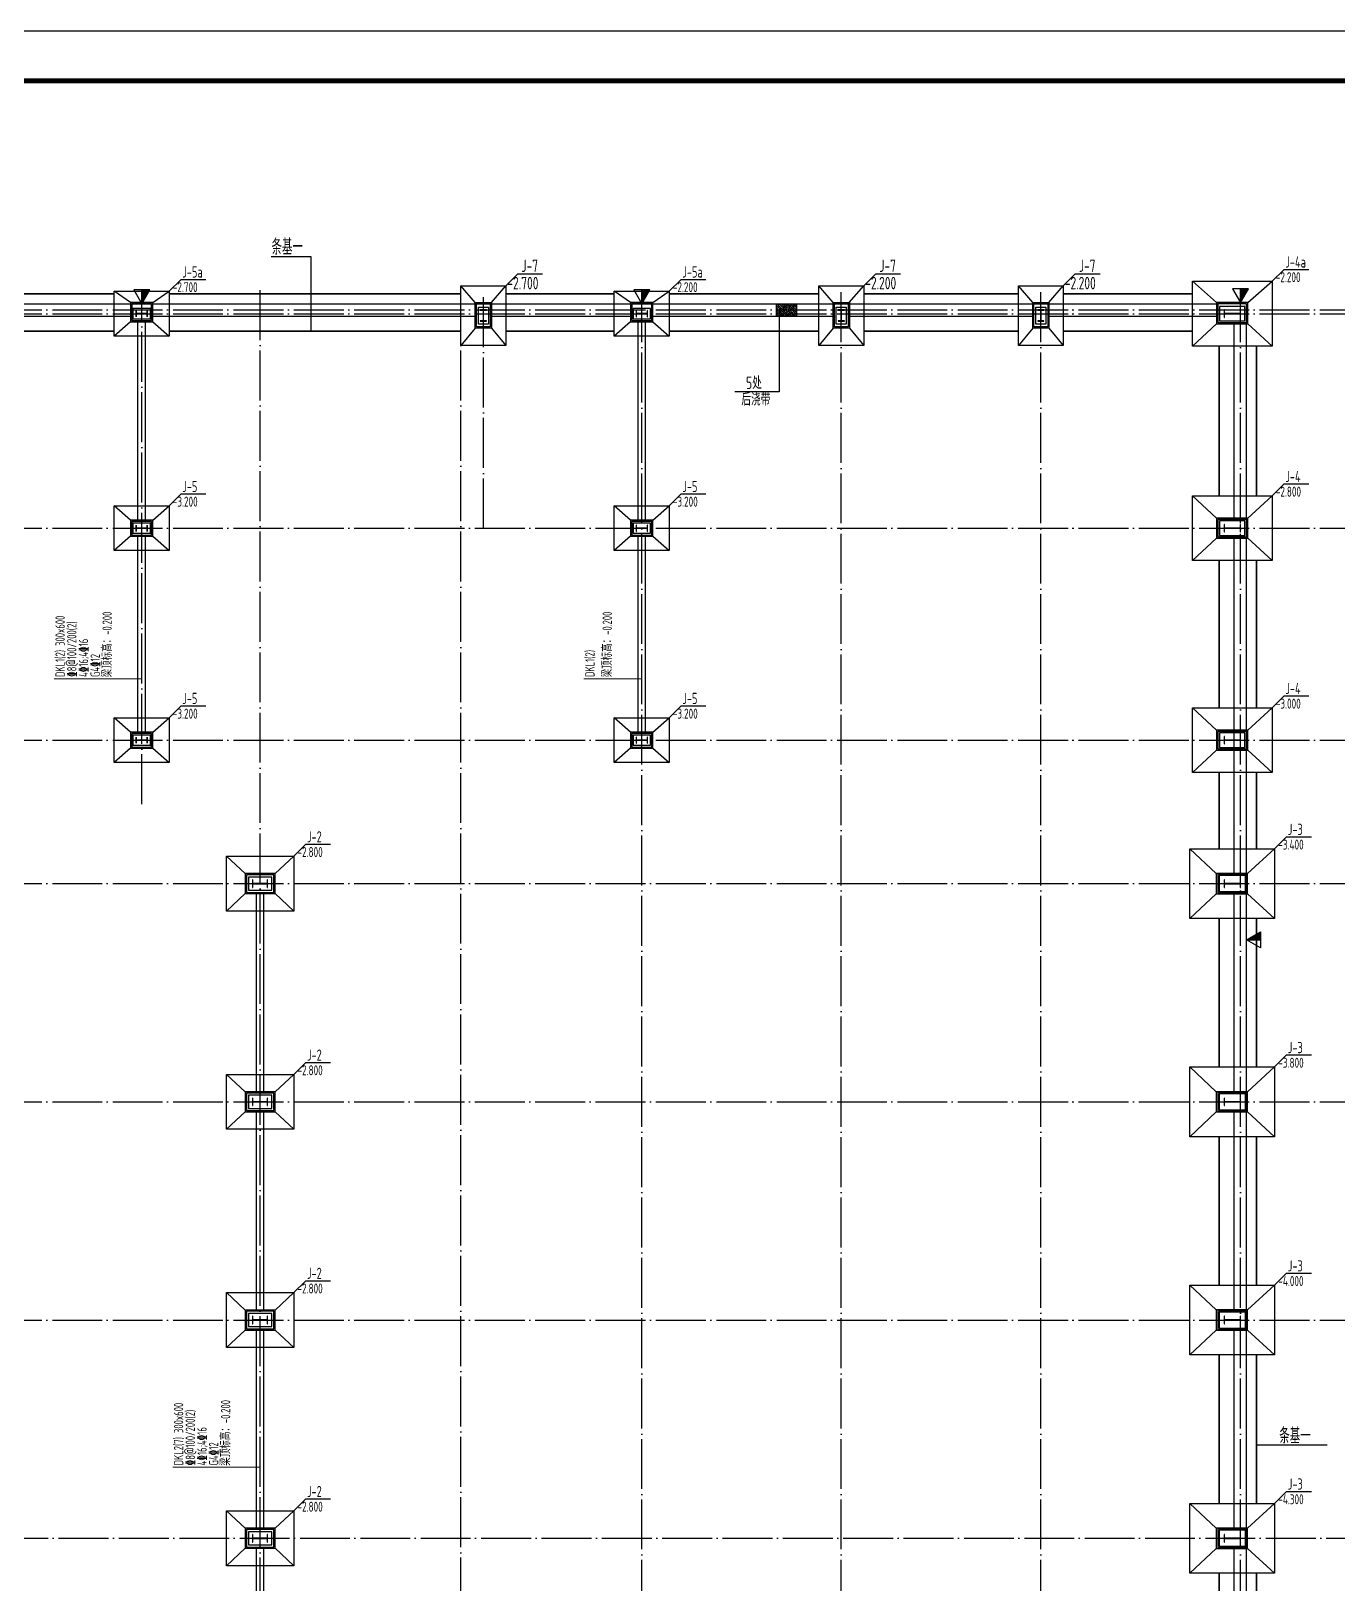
# Model space of a CAD drawing. Extents: x 69728788 to 150676229, y 15322671 to 43663798.
# Drawn here: x 75148015 to 75200413, y 20884037 to 20946303 of the extents above; entities that cross this region are included whole.
import ezdxf

# ---------------------------------------------------------------- set-up
doc = ezdxf.new("R2010")
doc.units = 0
doc.header["$LTSCALE"] = 1000
doc.header["$MEASUREMENT"] = 0
doc.linetypes.add('DOTE', pattern=[2.42, 2, -0.2, 0.02, -0.2])
doc.layers.add('1000', color=2, linetype='CONTINUOUS', lineweight=35)
doc.layers.add('梁集中标注', color=2, linetype='CONTINUOUS', lineweight=15)
for name, color, linetype in [('DIM1', 3, 'CONTINUOUS'), ('DOTE', 251, 'DOTE'), ('PUB_TITLE', 4, 'CONTINUOUS'), ('TEXT', 7, 'CONTINUOUS'), ('WALL', 4, 'CONTINUOUS'), ('基础', 2, 'CONTINUOUS'), ('基础堆坡线', 97, 'CONTINUOUS'), ('基础编号', 255, 'CONTINUOUS'), ('填充', 251, 'CONTINUOUS'), ('填充8#', 8, 'CONTINUOUS'), ('柱', 2, 'CONTINUOUS'), ('钢柱', 3, 'CONTINUOUS')]:
    doc.layers.add(name, color=color, linetype=linetype)
doc.styles.add('TSSD_Rein', font='atssdeng.shx', dxfattribs={"width": 0.7, "bigfont": 'atssdchn.shx'})

# ---------------------------------------------------------------- blocks, each defined once
blk = doc.blocks.new('新块fgadfdg')
at = {"layer": 'DIM1'}
blk.add_hatch(color=256, dxfattribs=at).paths.add_polyline_path([(323685, 41899), (323685, 41515), (323907, 41515)])
for p, q in [((323462, 41515, 1020), (323685, 41899, 1020)), ((323907, 41515, 1020), (323462, 41515, 1020)), ((323685, 41899, 1020), (323685, 41515, 1020)), ((323685, 41899, 1020), (323907, 41515, 1020))]:
    blk.add_line(p, q, dxfattribs=at)

msp = doc.modelspace()

# ---------------------------------------------------------------- hatches: boundary and pattern name
at = {"layer": '填充'}
h = msp.add_hatch(dxfattribs=at)
h.set_pattern_fill('钢筋混凝土', color=256, scale=25, style=0)
h.set_pattern_definition([(315, (630519.92, 42325922.2), (-44.194173824, -44.194173824), []), (310, (630519.92, 42325922.2), (179.31504565, 15.68803375), [18.75, -206.25]), (5, (630519.92, 42325922.2), (-34.6878334, -188.04803343), [15, -165]), (259.5486, (630534.86, 42325923.5), (144.62734543, -172.3598855), [15.9350475, -175.285528]), (313.8158, (630519.92, 42325872.2), (266.81026216, 41.3797536), [28.125, -309.375]), (263.3644, (630542.15, 42325875.65), (233.6656764, -243.5294677), [23.902572, -262.92825]), (8.8158, (630519.92, 42325872.2), (233.6654863, -243.5296502), [22.5, -247.5]), (339, (630544.92, 42325884.7), (149.22676303, 100.65472267), [18.75, -206.25]), (34, (630544.92, 42325884.7), (60.828833, -181.28751126), [15, -165]), (288.5486, (630557.36, 42325893.09), (210.05565715, -80.63262418), [15.9350475, -175.285528]), (322.5, (630519.92, 42325922.2), (3.03996383, -83.22346346), [0, -163, 0, -167.5, 0, -165.625]), (352.5, (630519.92, 42325922.2), (65.76738436, -98.60292797), [0, -95.5, 0, -159.25, 0, -63.125]), (32.5, (630464.17, 42325922.2), (133.455609043, 5.638717934), [0, -62.5, 0, -195, 0, -258.75]), (42.5, (630439.17, 42325922.2), (145.79654234, -25.02624558), [0, -81.25, 0, -129.5, 0, -183.75])])
h.paths.add_polyline_path([(75177900.5, 20935368.3), (75177900.5, 20934868.3), (75178700.5, 20934868.3), (75178700.5, 20935368.3)])

# ---------------------------------------------------------------- linework, layer by layer
at = {"layer": '1000'}
for p, q in [((75143750.5, 20935768.3), (75151350.1, 20935768.3)), ((75153550.1, 20935768.3), (75165250.1, 20935768.3)), ((75167050.1, 20935768.3), (75171400.5, 20935768.3)), ((75173600.5, 20935768.3), (75179600.5, 20935768.3)), ((75181400.5, 20935768.3), (75187600.5, 20935768.3)), ((75189400.5, 20935768.3), (75194575.5, 20935768.3)), ((75143750.5, 20934268.3), (75151350.1, 20934268.3)), ((75153550.1, 20934268.3), (75165250.1, 20934268.3)), ((75167050.1, 20934268.3), (75171400.5, 20934268.3)), ((75173600.5, 20934268.3), (75179600.5, 20934268.3)), ((75181400.5, 20934268.3), (75187600.5, 20934268.3)), ((75189400.5, 20934268.3), (75194575.5, 20934268.3)), ((75195650.5, 20927668.3), (75195650.5, 20933668.3)), ((75197150.5, 20927668.3), (75197150.5, 20933668.3)), ((75195650.5, 20919168.3), (75195650.5, 20925068.3)), ((75197150.5, 20919168.3), (75197150.5, 20925068.3)), ((75195650.5, 20913518.3), (75195650.5, 20916568.3)), ((75197150.5, 20913518.3), (75197150.5, 20916568.3)), ((75195650.5, 20904768.3), (75195650.5, 20910718.3)), ((75197150.5, 20904768.3), (75197150.5, 20910718.3)), ((75195650.5, 20896018.3), (75195650.5, 20901968.3)), ((75197150.5, 20896018.3), (75197150.5, 20901968.3)), ((75195650.5, 20887268.3), (75195650.5, 20893218.3)), ((75197150.5, 20887268.3), (75197150.5, 20893218.3)), ((75195650.5, 20878468.3), (75195650.5, 20884468.3)), ((75197150.5, 20878468.3), (75197150.5, 20884468.3))]:
    msp.add_line(p, q, dxfattribs=at)
at = {"layer": 'DOTE'}
for p, q in [((75152450.1, 20915304.3), (75152450.1, 20935701.3)), ((75157200.1, 20841951.3), (75157200.1, 20935951.3)), ((75165250.1, 20841951.3), (75165250.1, 20935951.3)), ((75166150.1, 20926368.3), (75166150.1, 20935701.3)), ((75172500.5, 20841868.3), (75172500.5, 20935868.3)), ((75180500.5, 20841868.3), (75180500.5, 20935868.3)), ((75188500.5, 20841868.3), (75188500.5, 20935868.3)), ((75196500.5, 20841868.3), (75196500.5, 20935868.3)), ((75122250.5, 20935118.3), (75232250.5, 20935118.3)), ((75122250.5, 20934968.3), (75232250.5, 20934968.3)), ((75122250.5, 20926368.3), (75232250.5, 20926368.3)), ((75122250.5, 20917868.3), (75232250.5, 20917868.3)), ((75122250.5, 20912118.3), (75232250.5, 20912118.3)), ((75122250.5, 20903368.3), (75232250.5, 20903368.3)), ((75122250.5, 20894618.3), (75232250.5, 20894618.3)), ((75122500.5, 20885868.3), (75232250.5, 20885868.3))]:
    msp.add_line(p, q, dxfattribs=at)
at = {"layer": 'PUB_TITLE'}
msp.add_lwpolyline([(75107584.3, 20827502.8), (75275784.3, 20827502.8), (75275784.3, 20946302.8), (75107584.3, 20946302.8)], close=True, dxfattribs=at)
at = {"layer": 'PUB_TITLE', "const_width": 200}
msp.add_lwpolyline([(75112584.3, 20829502.8), (75273784.3, 20829502.8), (75273784.3, 20944302.8), (75112584.3, 20944302.8)], close=True, dxfattribs=at)
at = {"layer": 'TEXT'}
for p, q in [((75154016.1, 20936334.2), (75153550.1, 20935868.3)), ((75155023, 20936334.2), (75154016.1, 20936334.2)), ((75167516.1, 20936559.2), (75167050.1, 20936093.3)), ((75168523, 20936559.2), (75167516.1, 20936559.2)), ((75174066.5, 20936334.2), (75173600.5, 20935868.3)), ((75175073.3, 20936334.2), (75174066.5, 20936334.2)), ((75181866.5, 20936559.2), (75181400.5, 20936093.3)), ((75182873.3, 20936559.2), (75181866.5, 20936559.2)), ((75189866.5, 20936559.2), (75189400.5, 20936093.3)), ((75190873.3, 20936559.2), (75189866.5, 20936559.2)), ((75198241.5, 20936734.2), (75197775.5, 20936268.3)), ((75199248.3, 20936734.2), (75198241.5, 20936734.2)), ((75198241.5, 20928134.2), (75197775.5, 20927668.3)), ((75199248.3, 20928134.2), (75198241.5, 20928134.2)), ((75154016.1, 20927734.2), (75153550.1, 20927268.3)), ((75155023, 20927734.2), (75154016.1, 20927734.2)), ((75174066.5, 20927734.2), (75173600.5, 20927268.3)), ((75175073.3, 20927734.2), (75174066.5, 20927734.2)), ((75198241.5, 20919634.2), (75197775.5, 20919168.3)), ((75199248.3, 20919634.2), (75198241.5, 20919634.2)), ((75154016.1, 20919234.2), (75153550.1, 20918768.3)), ((75155023, 20919234.2), (75154016.1, 20919234.2)), ((75174066.5, 20919234.2), (75173600.5, 20918768.3)), ((75175073.3, 20919234.2), (75174066.5, 20919234.2)), ((75198341.5, 20913984.2), (75197875.5, 20913518.3)), ((75199348.3, 20913984.2), (75198341.5, 20913984.2)), ((75159016.1, 20913684.2), (75158550.1, 20913218.3)), ((75160023, 20913684.2), (75159016.1, 20913684.2)), ((75198341.5, 20905234.2), (75197875.5, 20904768.3)), ((75199348.3, 20905234.2), (75198341.5, 20905234.2)), ((75159016.1, 20904934.2), (75158550.1, 20904468.3)), ((75160023, 20904934.2), (75159016.1, 20904934.2)), ((75198341.5, 20896484.2), (75197875.5, 20896018.3)), ((75199348.3, 20896484.2), (75198341.5, 20896484.2)), ((75159016.1, 20896184.2), (75158550.1, 20895718.3)), ((75160023, 20896184.2), (75159016.1, 20896184.2)), ((75198341.5, 20887734.2), (75197875.5, 20887268.3)), ((75199348.3, 20887734.2), (75198341.5, 20887734.2)), ((75159016.1, 20887434.2), (75158550.1, 20886968.3)), ((75160023, 20887434.2), (75159016.1, 20887434.2))]:
    msp.add_line(p, q, dxfattribs=at)
at = {"layer": 'WALL'}
for p, q in [((75124450.5, 20935368.3), (75195600.5, 20935368.3)), ((75143125.5, 20934868.3), (75152050.1, 20934868.3)), ((75152300.1, 20926643.3), (75152300.1, 20934693.3)), ((75152600.1, 20926643.3), (75152600.1, 20934693.3)), ((75152850.1, 20934868.3), (75165875.1, 20934868.3)), ((75166425.1, 20934868.3), (75172100.5, 20934868.3)), ((75172350.5, 20926643.3), (75172350.5, 20934693.3)), ((75172650.5, 20926643.3), (75172650.5, 20934693.3)), ((75172900.5, 20934868.3), (75180225.5, 20934868.3)), ((75180775.5, 20934868.3), (75188225.5, 20934868.3)), ((75188775.5, 20934868.3), (75195600.5, 20934868.3)), ((75196250.5, 20926718.3), (75196250.5, 20934618.3)), ((75196750.5, 20877793.3), (75196750.5, 20934618.3)), ((75152300.1, 20918143.3), (75152300.1, 20926093.3)), ((75152600.1, 20918143.3), (75152600.1, 20926093.3)), ((75172350.5, 20918143.3), (75172350.5, 20926093.3)), ((75172650.5, 20918143.3), (75172650.5, 20926093.3)), ((75196250.5, 20912493.3), (75196250.5, 20926018.3)), ((75157050.1, 20903718.3), (75157050.1, 20911768.3)), ((75157350.1, 20903718.3), (75157350.1, 20911768.3)), ((75196250.5, 20903743.3), (75196250.5, 20911743.3)), ((75157050.1, 20894968.3), (75157050.1, 20903018.3)), ((75157350.1, 20894968.3), (75157350.1, 20903018.3)), ((75196250.5, 20894993.3), (75196250.5, 20902993.3)), ((75157050.1, 20886218.3), (75157050.1, 20894268.3)), ((75157350.1, 20886218.3), (75157350.1, 20894268.3)), ((75196250.5, 20886243.3), (75196250.5, 20894243.3)), ((75157050.1, 20877718.3), (75157050.1, 20885518.3)), ((75157350.1, 20877718.3), (75157350.1, 20885518.3)), ((75196250.5, 20877793.3), (75196250.5, 20885493.3))]:
    msp.add_line(p, q, dxfattribs=at)
at = {"layer": '基础'}
for points in [[(75194575.5, 20936268.3), (75197775.5, 20936268.3), (75197775.5, 20933668.3), (75194575.5, 20933668.3)], [(75151350.1, 20935868.3), (75153550.1, 20935868.3), (75153550.1, 20934068.3), (75151350.1, 20934068.3)], [(75165250.1, 20936093.3), (75167050.1, 20936093.3), (75167050.1, 20933693.3), (75165250.1, 20933693.3)], [(75171400.5, 20935868.3), (75173600.5, 20935868.3), (75173600.5, 20934068.3), (75171400.5, 20934068.3)], [(75179600.5, 20936093.3), (75181400.5, 20936093.3), (75181400.5, 20933693.3), (75179600.5, 20933693.3)], [(75187600.5, 20936093.3), (75189400.5, 20936093.3), (75189400.5, 20933693.3), (75187600.5, 20933693.3)], [(75194575.5, 20927668.3), (75197775.5, 20927668.3), (75197775.5, 20925068.3), (75194575.5, 20925068.3)], [(75151350.1, 20927268.3), (75153550.1, 20927268.3), (75153550.1, 20925468.3), (75151350.1, 20925468.3)], [(75171400.5, 20927268.3), (75173600.5, 20927268.3), (75173600.5, 20925468.3), (75171400.5, 20925468.3)], [(75151350.1, 20918768.3), (75153550.1, 20918768.3), (75153550.1, 20916968.3), (75151350.1, 20916968.3)], [(75171400.5, 20918768.3), (75173600.5, 20918768.3), (75173600.5, 20916968.3), (75171400.5, 20916968.3)], [(75194575.5, 20919168.3), (75197775.5, 20919168.3), (75197775.5, 20916568.3), (75194575.5, 20916568.3)], [(75155850.1, 20913218.3), (75158550.1, 20913218.3), (75158550.1, 20911018.3), (75155850.1, 20911018.3)], [(75194475.5, 20913518.3), (75197875.5, 20913518.3), (75197875.5, 20910718.3), (75194475.5, 20910718.3)], [(75155850.1, 20904468.3), (75158550.1, 20904468.3), (75158550.1, 20902268.3), (75155850.1, 20902268.3)], [(75194475.5, 20904768.3), (75197875.5, 20904768.3), (75197875.5, 20901968.3), (75194475.5, 20901968.3)], [(75155850.1, 20895718.3), (75158550.1, 20895718.3), (75158550.1, 20893518.3), (75155850.1, 20893518.3)], [(75194475.5, 20896018.3), (75197875.5, 20896018.3), (75197875.5, 20893218.3), (75194475.5, 20893218.3)], [(75155850.1, 20886968.3), (75158550.1, 20886968.3), (75158550.1, 20884768.3), (75155850.1, 20884768.3)], [(75194475.5, 20887268.3), (75197875.5, 20887268.3), (75197875.5, 20884468.3), (75194475.5, 20884468.3)]]:
    msp.add_lwpolyline(points, close=True, dxfattribs=at)
at = {"layer": '基础堆坡线'}
for p, q in [((75195550.5, 20935418.3), (75194575.5, 20936268.3)), ((75196800.5, 20935418.3), (75197775.5, 20936268.3)), ((75152000.1, 20935418.3), (75151350.1, 20935868.3)), ((75152900.1, 20935418.3), (75153550.1, 20935868.3)), ((75165825.1, 20935418.3), (75165250.1, 20936093.3)), ((75166471.8, 20935418.3), (75167050.1, 20936093.3)), ((75172050.5, 20935418.3), (75171400.5, 20935868.3)), ((75172950.5, 20935418.3), (75173600.5, 20935868.3)), ((75180175.5, 20935418.3), (75179600.5, 20936093.3)), ((75180822.2, 20935418.3), (75181400.5, 20936093.3)), ((75188175.5, 20935418.3), (75187600.5, 20936093.3)), ((75188822.2, 20935418.3), (75189400.5, 20936093.3)), ((75152000.1, 20934643.3), (75151350.1, 20934068.3)), ((75152900.1, 20934643.3), (75153550.1, 20934068.3)), ((75165825.1, 20934393.3), (75165250.1, 20933693.3)), ((75166475.1, 20934393.3), (75167050.1, 20933693.3)), ((75172050.5, 20934643.3), (75171400.5, 20934068.3)), ((75172950.5, 20934643.3), (75173600.5, 20934068.3)), ((75180175.5, 20934393.3), (75179600.5, 20933693.3)), ((75180825.5, 20934393.3), (75181400.5, 20933693.3)), ((75188175.5, 20934393.3), (75187600.5, 20933693.3)), ((75188825.5, 20934393.3), (75189400.5, 20933693.3)), ((75195550.5, 20934568.3), (75194575.5, 20933668.3)), ((75196800.5, 20934568.3), (75197775.5, 20933668.3)), ((75195550.5, 20926768.3), (75194575.5, 20927668.3)), ((75196800.5, 20926768.3), (75197775.5, 20927668.3)), ((75152000.1, 20926693.3), (75151350.1, 20927268.3)), ((75152900.1, 20926693.3), (75153550.1, 20927268.3)), ((75172050.5, 20926693.3), (75171400.5, 20927268.3)), ((75172950.5, 20926693.3), (75173600.5, 20927268.3)), ((75152000.1, 20926043.3), (75151350.1, 20925468.3)), ((75152900.1, 20926043.3), (75153550.1, 20925468.3)), ((75172050.5, 20926043.3), (75171400.5, 20925468.3)), ((75172950.5, 20926043.3), (75173600.5, 20925468.3)), ((75195550.5, 20925968.3), (75194575.5, 20925068.3)), ((75196800.5, 20925968.3), (75197775.5, 20925068.3)), ((75152000.1, 20918193.3), (75151350.1, 20918768.3)), ((75152900.1, 20918193.3), (75153550.1, 20918768.3)), ((75172050.5, 20918193.3), (75171400.5, 20918768.3)), ((75172950.5, 20918193.3), (75173600.5, 20918768.3)), ((75195550.5, 20918268.3), (75194575.5, 20919168.3)), ((75196800.5, 20918268.3), (75197775.5, 20919168.3)), ((75152000.1, 20917543.3), (75151350.1, 20916968.3)), ((75152900.1, 20917543.3), (75153550.1, 20916968.3)), ((75172050.5, 20917543.3), (75171400.5, 20916968.3)), ((75172950.5, 20917543.3), (75173600.5, 20916968.3)), ((75195550.5, 20917468.3), (75194575.5, 20916568.3)), ((75196800.5, 20917468.3), (75197775.5, 20916568.3)), ((75156600.1, 20912518.3), (75155850.1, 20913218.3)), ((75157800.1, 20912518.3), (75158550.1, 20913218.3)), ((75195535.5, 20912523.3), (75194475.5, 20913518.3)), ((75196785.5, 20912523.3), (75197875.5, 20913518.3)), ((75156600.1, 20911718.3), (75155850.1, 20911018.3)), ((75157800.1, 20911718.3), (75158550.1, 20911018.3)), ((75195535.5, 20911713.3), (75194475.5, 20910718.3)), ((75196785.5, 20911713.3), (75197875.5, 20910718.3)), ((75156600.1, 20903768.3), (75155850.1, 20904468.3)), ((75157800.1, 20903768.3), (75158550.1, 20904468.3)), ((75195535.5, 20903773.3), (75194475.5, 20904768.3)), ((75196785.5, 20903773.3), (75197875.5, 20904768.3)), ((75156600.1, 20902968.3), (75155850.1, 20902268.3)), ((75157800.1, 20902968.3), (75158550.1, 20902268.3)), ((75195535.5, 20902963.3), (75194475.5, 20901968.3)), ((75196785.5, 20902963.3), (75197875.5, 20901968.3)), ((75156600.1, 20895018.3), (75155850.1, 20895718.3)), ((75157800.1, 20895018.3), (75158550.1, 20895718.3)), ((75195535.5, 20895023.3), (75194475.5, 20896018.3)), ((75196785.5, 20895023.3), (75197875.5, 20896018.3)), ((75156600.1, 20894218.3), (75155850.1, 20893518.3)), ((75157800.1, 20894218.3), (75158550.1, 20893518.3)), ((75195535.5, 20894213.3), (75194475.5, 20893218.3)), ((75196785.5, 20894213.3), (75197875.5, 20893218.3)), ((75156600.1, 20886268.3), (75155850.1, 20886968.3)), ((75157800.1, 20886268.3), (75158550.1, 20886968.3)), ((75195535.5, 20886273.3), (75194475.5, 20887268.3)), ((75196785.5, 20886273.3), (75197875.5, 20887268.3)), ((75156600.1, 20885468.3), (75155850.1, 20884768.3)), ((75157800.1, 20885468.3), (75158550.1, 20884768.3)), ((75195535.5, 20885463.3), (75194475.5, 20884468.3)), ((75196785.5, 20885463.3), (75197875.5, 20884468.3))]:
    msp.add_line(p, q, dxfattribs=at)
for points in [[(75152000.1, 20934643.3), (75152450.1, 20934643.3), (75152900.1, 20934643.3), (75152900.1, 20934968.3), (75152900.1, 20935418.3), (75152450.1, 20935418.3), (75152000.1, 20935418.3)], [(75165825.1, 20934393.3), (75165825.1, 20934893.3), (75165825.1, 20935418.3), (75166150.1, 20935418.3), (75166475.1, 20935418.3), (75166475.1, 20934893.3), (75166475.1, 20934393.3)], [(75172050.5, 20934643.3), (75172500.5, 20934643.3), (75172950.5, 20934643.3), (75172950.5, 20934968.3), (75172950.5, 20935418.3), (75172500.5, 20935418.3), (75172050.5, 20935418.3)], [(75180175.5, 20934393.3), (75180175.5, 20934893.3), (75180175.5, 20935418.3), (75180500.5, 20935418.3), (75180825.5, 20935418.3), (75180825.5, 20934893.3), (75180825.5, 20934393.3)], [(75188175.5, 20934393.3), (75188175.5, 20934893.3), (75188175.5, 20935418.3), (75188500.5, 20935418.3), (75188825.5, 20935418.3), (75188825.5, 20934893.3), (75188825.5, 20934393.3)], [(75195550.5, 20934568.3), (75196175.5, 20934568.3), (75196800.5, 20934568.3), (75196800.5, 20934968.3), (75196800.5, 20935418.3), (75196175.5, 20935418.3), (75195550.5, 20935418.3)], [(75152000.1, 20926043.3), (75152450.1, 20926043.3), (75152900.1, 20926043.3), (75152900.1, 20926368.3), (75152900.1, 20926693.3), (75152450.1, 20926693.3), (75152000.1, 20926693.3)], [(75172050.5, 20926043.3), (75172500.5, 20926043.3), (75172950.5, 20926043.3), (75172950.5, 20926368.3), (75172950.5, 20926693.3), (75172500.5, 20926693.3), (75172050.5, 20926693.3)], [(75195550.5, 20925968.3), (75196175.5, 20925968.3), (75196800.5, 20925968.3), (75196800.5, 20926368.3), (75196800.5, 20926768.3), (75196175.5, 20926768.3), (75195550.5, 20926768.3)], [(75152000.1, 20917543.3), (75152450.1, 20917543.3), (75152900.1, 20917543.3), (75152900.1, 20917868.3), (75152900.1, 20918193.3), (75152450.1, 20918193.3), (75152000.1, 20918193.3)], [(75172050.5, 20917543.3), (75172500.5, 20917543.3), (75172950.5, 20917543.3), (75172950.5, 20917868.3), (75172950.5, 20918193.3), (75172500.5, 20918193.3), (75172050.5, 20918193.3)], [(75195550.5, 20917468.3), (75196175.5, 20917468.3), (75196800.5, 20917468.3), (75196800.5, 20917868.3), (75196800.5, 20918268.3), (75196175.5, 20918268.3), (75195550.5, 20918268.3)], [(75156600.1, 20911718.3), (75157200.1, 20911718.3), (75157800.1, 20911718.3), (75157800.1, 20912118.3), (75157800.1, 20912518.3), (75157200.1, 20912518.3), (75156600.1, 20912518.3)], [(75195535.5, 20911713.3), (75196175.5, 20911713.3), (75196785.5, 20911713.3), (75196785.5, 20912118.3), (75196785.5, 20912523.3), (75196175.5, 20912523.3), (75195535.5, 20912523.3)], [(75156600.1, 20902968.3), (75157200.1, 20902968.3), (75157800.1, 20902968.3), (75157800.1, 20903368.3), (75157800.1, 20903768.3), (75157200.1, 20903768.3), (75156600.1, 20903768.3)], [(75195535.5, 20902963.3), (75196175.5, 20902963.3), (75196785.5, 20902963.3), (75196785.5, 20903368.3), (75196785.5, 20903773.3), (75196175.5, 20903773.3), (75195535.5, 20903773.3)], [(75156600.1, 20894218.3), (75157200.1, 20894218.3), (75157800.1, 20894218.3), (75157800.1, 20894618.3), (75157800.1, 20895018.3), (75157200.1, 20895018.3), (75156600.1, 20895018.3)], [(75195535.5, 20894213.3), (75196175.5, 20894213.3), (75196785.5, 20894213.3), (75196785.5, 20894618.3), (75196785.5, 20895023.3), (75196175.5, 20895023.3), (75195535.5, 20895023.3)], [(75156600.1, 20885468.3), (75157200.1, 20885468.3), (75157800.1, 20885468.3), (75157800.1, 20885868.3), (75157800.1, 20886268.3), (75157200.1, 20886268.3), (75156600.1, 20886268.3)], [(75195535.5, 20885463.3), (75196175.5, 20885463.3), (75196785.5, 20885463.3), (75196785.5, 20885868.3), (75196785.5, 20886273.3), (75196175.5, 20886273.3), (75195535.5, 20886273.3)]]:
    msp.add_lwpolyline(points, close=True, dxfattribs=at)
at = {"layer": '基础编号'}
for points in [[(75157641.9, 20937266.5), (75157641.9, 20937266.5), (75159231.4, 20937266.5)], [(75159231.4, 20937266.5), (75159231.4, 20934268.3)], [(75178012, 20934949.8), (75178012, 20931840.3), (75176234.5, 20931840.3)], [(75199984.2, 20889600.5), (75199984.2, 20889600.5), (75197150.5, 20889600.5)]]:
    msp.add_lwpolyline(points, dxfattribs=at)
at = {"layer": '填充'}
msp.add_lwpolyline([(75178700.5, 20934868.3), (75177900.5, 20934868.3), (75177900.5, 20935368.3), (75178700.5, 20935368.3)], close=True, dxfattribs=at)
at = {"layer": '填充8#'}
for points in [[(75152100.1, 20934763.3), (75152450.1, 20934763.3), (75152800.1, 20934763.3), (75152800.1, 20934968.3), (75152800.1, 20935173.3), (75152450.1, 20935173.3), (75152100.1, 20935173.3), (75152100.1, 20934763.3)], [(75165950.1, 20934548.3), (75165950.1, 20934893.3), (75165950.1, 20935238.3), (75166150.1, 20935238.3), (75166350.1, 20935238.3), (75166350.1, 20934893.3), (75166350.1, 20934548.3), (75165950.1, 20934548.3)], [(75172150.5, 20934763.3), (75172500.5, 20934763.3), (75172850.5, 20934763.3), (75172850.5, 20934968.3), (75172850.5, 20935173.3), (75172500.5, 20935173.3), (75172150.5, 20935173.3), (75172150.5, 20934763.3)], [(75180300.5, 20934548.3), (75180300.5, 20934893.3), (75180300.5, 20935238.3), (75180500.5, 20935238.3), (75180700.5, 20935238.3), (75180700.5, 20934893.3), (75180700.5, 20934548.3), (75180300.5, 20934548.3)], [(75188300.5, 20934548.3), (75188300.5, 20934893.3), (75188300.5, 20935238.3), (75188500.5, 20935238.3), (75188700.5, 20935238.3), (75188700.5, 20934893.3), (75188700.5, 20934548.3), (75188300.5, 20934548.3)], [(75195665.5, 20934678.3), (75196175.5, 20934678.3), (75196685.5, 20934678.3), (75196685.5, 20934968.3), (75196685.5, 20935258.3), (75196175.5, 20935258.3), (75195665.5, 20935258.3), (75195665.5, 20934678.3)], [(75152100.1, 20926163.3), (75152450.1, 20926163.3), (75152800.1, 20926163.3), (75152800.1, 20926368.3), (75152800.1, 20926573.3), (75152450.1, 20926573.3), (75152100.1, 20926573.3), (75152100.1, 20926163.3)], [(75172150.5, 20926163.3), (75172500.5, 20926163.3), (75172850.5, 20926163.3), (75172850.5, 20926368.3), (75172850.5, 20926573.3), (75172500.5, 20926573.3), (75172150.5, 20926573.3), (75172150.5, 20926163.3)], [(75195665.5, 20926078.3), (75196175.5, 20926078.3), (75196685.5, 20926078.3), (75196685.5, 20926368.3), (75196685.5, 20926658.3), (75196175.5, 20926658.3), (75195665.5, 20926658.3), (75195665.5, 20926078.3)], [(75195665.5, 20917578.3), (75196175.5, 20917578.3), (75196685.5, 20917578.3), (75196685.5, 20917868.3), (75196685.5, 20918158.3), (75196175.5, 20918158.3), (75195665.5, 20918158.3), (75195665.5, 20917578.3)], [(75152100.1, 20917663.3), (75152450.1, 20917663.3), (75152800.1, 20917663.3), (75152800.1, 20917868.3), (75152800.1, 20918073.3), (75152450.1, 20918073.3), (75152100.1, 20918073.3), (75152100.1, 20917663.3)], [(75172150.5, 20917663.3), (75172500.5, 20917663.3), (75172850.5, 20917663.3), (75172850.5, 20917868.3), (75172850.5, 20918073.3), (75172500.5, 20918073.3), (75172150.5, 20918073.3), (75172150.5, 20917663.3)], [(75156735.1, 20911853.3), (75157200.1, 20911853.3), (75157665.1, 20911853.3), (75157665.1, 20912118.3), (75157665.1, 20912383.3), (75157200.1, 20912383.3), (75156735.1, 20912383.3), (75156735.1, 20911853.3)], [(75195645.5, 20911798.3), (75196175.5, 20911798.3), (75196705.5, 20911798.3), (75196705.5, 20912118.3), (75196705.5, 20912438.3), (75196175.5, 20912438.3), (75195645.5, 20912438.3), (75195645.5, 20911798.3)], [(75156735.1, 20903103.3), (75157200.1, 20903103.3), (75157665.1, 20903103.3), (75157665.1, 20903368.3), (75157665.1, 20903633.3), (75157200.1, 20903633.3), (75156735.1, 20903633.3), (75156735.1, 20903103.3)], [(75195645.5, 20903048.3), (75196175.5, 20903048.3), (75196705.5, 20903048.3), (75196705.5, 20903368.3), (75196705.5, 20903688.3), (75196175.5, 20903688.3), (75195645.5, 20903688.3), (75195645.5, 20903048.3)], [(75156735.1, 20894353.3), (75157200.1, 20894353.3), (75157665.1, 20894353.3), (75157665.1, 20894618.3), (75157665.1, 20894883.3), (75157200.1, 20894883.3), (75156735.1, 20894883.3), (75156735.1, 20894353.3)], [(75195645.5, 20894298.3), (75196175.5, 20894298.3), (75196705.5, 20894298.3), (75196705.5, 20894618.3), (75196705.5, 20894938.3), (75196175.5, 20894938.3), (75195645.5, 20894938.3), (75195645.5, 20894298.3)], [(75156735.1, 20885603.3), (75157200.1, 20885603.3), (75157665.1, 20885603.3), (75157665.1, 20885868.3), (75157665.1, 20886133.3), (75157200.1, 20886133.3), (75156735.1, 20886133.3), (75156735.1, 20885603.3)], [(75195645.5, 20885548.3), (75196175.5, 20885548.3), (75196705.5, 20885548.3), (75196705.5, 20885868.3), (75196705.5, 20886188.3), (75196175.5, 20886188.3), (75195645.5, 20886188.3), (75195645.5, 20885548.3)]]:
    msp.add_lwpolyline(points, dxfattribs=at)
at = {"layer": '柱'}
for points in [[(75152050.1, 20934693.3), (75152450.1, 20934693.3), (75152850.1, 20934693.3), (75152850.1, 20934968.3), (75152850.1, 20935368.3), (75152450.1, 20935368.3), (75152050.1, 20935368.3)], [(75165875.1, 20934443.3), (75165875.1, 20934893.3), (75165875.1, 20935368.3), (75166150.1, 20935368.3), (75166425.1, 20935368.3), (75166425.1, 20934893.3), (75166425.1, 20934443.3)], [(75172100.5, 20934693.3), (75172500.5, 20934693.3), (75172900.5, 20934693.3), (75172900.5, 20934968.3), (75172900.5, 20935368.3), (75172500.5, 20935368.3), (75172100.5, 20935368.3)], [(75180225.5, 20934443.3), (75180225.5, 20934893.3), (75180225.5, 20935368.3), (75180500.5, 20935368.3), (75180775.5, 20935368.3), (75180775.5, 20934893.3), (75180775.5, 20934443.3)], [(75188225.5, 20934443.3), (75188225.5, 20934893.3), (75188225.5, 20935368.3), (75188500.5, 20935368.3), (75188775.5, 20935368.3), (75188775.5, 20934893.3), (75188775.5, 20934443.3)], [(75195600.5, 20934618.3), (75196175.5, 20934618.3), (75196750.5, 20934618.3), (75196750.5, 20934968.3), (75196750.5, 20935368.3), (75196175.5, 20935368.3), (75195600.5, 20935368.3)], [(75152050.1, 20926093.3), (75152450.1, 20926093.3), (75152850.1, 20926093.3), (75152850.1, 20926368.3), (75152850.1, 20926643.3), (75152450.1, 20926643.3), (75152050.1, 20926643.3)], [(75172100.5, 20926093.3), (75172500.5, 20926093.3), (75172900.5, 20926093.3), (75172900.5, 20926368.3), (75172900.5, 20926643.3), (75172500.5, 20926643.3), (75172100.5, 20926643.3)], [(75195600.5, 20926018.3), (75196175.5, 20926018.3), (75196750.5, 20926018.3), (75196750.5, 20926368.3), (75196750.5, 20926718.3), (75196175.5, 20926718.3), (75195600.5, 20926718.3)], [(75152050.1, 20917593.3), (75152450.1, 20917593.3), (75152850.1, 20917593.3), (75152850.1, 20917868.3), (75152850.1, 20918143.3), (75152450.1, 20918143.3), (75152050.1, 20918143.3)], [(75172100.5, 20917593.3), (75172500.5, 20917593.3), (75172900.5, 20917593.3), (75172900.5, 20917868.3), (75172900.5, 20918143.3), (75172500.5, 20918143.3), (75172100.5, 20918143.3)], [(75195600.5, 20917518.3), (75196175.5, 20917518.3), (75196750.5, 20917518.3), (75196750.5, 20917868.3), (75196750.5, 20918218.3), (75196175.5, 20918218.3), (75195600.5, 20918218.3)], [(75195600.5, 20911743.3), (75196175.5, 20911743.3), (75196750.5, 20911743.3), (75196750.5, 20912118.3), (75196750.5, 20912493.3), (75196175.5, 20912493.3), (75195600.5, 20912493.3)], [(75156650.1, 20911768.3), (75157200.1, 20911768.3), (75157750.1, 20911768.3), (75157750.1, 20912118.3), (75157750.1, 20912468.3), (75157200.1, 20912468.3), (75156650.1, 20912468.3)], [(75156650.1, 20903018.3), (75157200.1, 20903018.3), (75157750.1, 20903018.3), (75157750.1, 20903368.3), (75157750.1, 20903718.3), (75157200.1, 20903718.3), (75156650.1, 20903718.3)], [(75195600.5, 20902993.3), (75196175.5, 20902993.3), (75196750.5, 20902993.3), (75196750.5, 20903368.3), (75196750.5, 20903743.3), (75196175.5, 20903743.3), (75195600.5, 20903743.3)], [(75156650.1, 20894268.3), (75157200.1, 20894268.3), (75157750.1, 20894268.3), (75157750.1, 20894618.3), (75157750.1, 20894968.3), (75157200.1, 20894968.3), (75156650.1, 20894968.3)], [(75195600.5, 20894243.3), (75196175.5, 20894243.3), (75196750.5, 20894243.3), (75196750.5, 20894618.3), (75196750.5, 20894993.3), (75196175.5, 20894993.3), (75195600.5, 20894993.3)], [(75156650.1, 20885518.3), (75157200.1, 20885518.3), (75157750.1, 20885518.3), (75157750.1, 20885868.3), (75157750.1, 20886218.3), (75157200.1, 20886218.3), (75156650.1, 20886218.3)], [(75195600.5, 20885493.3), (75196175.5, 20885493.3), (75196750.5, 20885493.3), (75196750.5, 20885868.3), (75196750.5, 20886243.3), (75196175.5, 20886243.3), (75195600.5, 20886243.3)]]:
    msp.add_lwpolyline(points, close=True, dxfattribs=at)
at = {"layer": '梁集中标注'}
for p, q in [((75152450.1, 20920329.8), (75148943.3, 20920329.8)), ((75172500.5, 20920329.8), (75170182.6, 20920329.8)), ((75157200.1, 20888719.4), (75153693.3, 20888719.4))]:
    msp.add_line(p, q, dxfattribs=at)
at = {"layer": '钢柱'}
for points in [[(75152225.1, 20935093.3), (75152225.1, 20934843.3), (75152235.1, 20934843.3), (75152235.1, 20934964.3), (75152665.1, 20934964.3), (75152665.1, 20934843.3), (75152675.1, 20934843.3), (75152675.1, 20935093.3), (75152665.1, 20935093.3), (75152665.1, 20934972.3), (75152235.1, 20934972.3), (75152235.1, 20935093.3)], [(75166025.1, 20934668.3), (75166275.1, 20934668.3), (75166275.1, 20934680.3), (75166154.1, 20934680.3), (75166154.1, 20935106.3), (75166275.1, 20935106.3), (75166275.1, 20935118.3), (75166025.1, 20935118.3), (75166025.1, 20935106.3), (75166146.1, 20935106.3), (75166146.1, 20934680.3), (75166025.1, 20934680.3)], [(75172275.5, 20935093.3), (75172275.5, 20934843.3), (75172285.5, 20934843.3), (75172285.5, 20934964.3), (75172715.5, 20934964.3), (75172715.5, 20934843.3), (75172725.5, 20934843.3), (75172725.5, 20935093.3), (75172715.5, 20935093.3), (75172715.5, 20934972.3), (75172285.5, 20934972.3), (75172285.5, 20935093.3)], [(75180375.5, 20934668.3), (75180625.5, 20934668.3), (75180625.5, 20934680.3), (75180504.5, 20934680.3), (75180504.5, 20935106.3), (75180625.5, 20935106.3), (75180625.5, 20935118.3), (75180375.5, 20935118.3), (75180375.5, 20935106.3), (75180496.5, 20935106.3), (75180496.5, 20934680.3), (75180375.5, 20934680.3)], [(75188375.5, 20934668.3), (75188625.5, 20934668.3), (75188625.5, 20934680.3), (75188504.5, 20934680.3), (75188504.5, 20935106.3), (75188625.5, 20935106.3), (75188625.5, 20935118.3), (75188375.5, 20935118.3), (75188375.5, 20935106.3), (75188496.5, 20935106.3), (75188496.5, 20934680.3), (75188375.5, 20934680.3)], [(75195850.5, 20935118.3), (75195850.5, 20934818.3), (75195862.5, 20934818.3), (75195862.5, 20934964.3), (75196488.5, 20934964.3), (75196488.5, 20934818.3), (75196500.5, 20934818.3), (75196500.5, 20935118.3), (75196488.5, 20935118.3), (75196488.5, 20934972.3), (75195862.5, 20934972.3), (75195862.5, 20935118.3)], [(75152225.1, 20926493.3), (75152225.1, 20926243.3), (75152235.1, 20926243.3), (75152235.1, 20926364.3), (75152665.1, 20926364.3), (75152665.1, 20926243.3), (75152675.1, 20926243.3), (75152675.1, 20926493.3), (75152665.1, 20926493.3), (75152665.1, 20926372.3), (75152235.1, 20926372.3), (75152235.1, 20926493.3)], [(75172275.5, 20926493.3), (75172275.5, 20926243.3), (75172285.5, 20926243.3), (75172285.5, 20926364.3), (75172715.5, 20926364.3), (75172715.5, 20926243.3), (75172725.5, 20926243.3), (75172725.5, 20926493.3), (75172715.5, 20926493.3), (75172715.5, 20926372.3), (75172285.5, 20926372.3), (75172285.5, 20926493.3)], [(75195850.5, 20926518.3), (75195850.5, 20926218.3), (75195862.5, 20926218.3), (75195862.5, 20926364.3), (75196488.5, 20926364.3), (75196488.5, 20926218.3), (75196500.5, 20926218.3), (75196500.5, 20926518.3), (75196488.5, 20926518.3), (75196488.5, 20926372.3), (75195862.5, 20926372.3), (75195862.5, 20926518.3)], [(75152225.1, 20917993.3), (75152225.1, 20917743.3), (75152235.1, 20917743.3), (75152235.1, 20917864.3), (75152665.1, 20917864.3), (75152665.1, 20917743.3), (75152675.1, 20917743.3), (75152675.1, 20917993.3), (75152665.1, 20917993.3), (75152665.1, 20917872.3), (75152235.1, 20917872.3), (75152235.1, 20917993.3)], [(75172275.5, 20917993.3), (75172275.5, 20917743.3), (75172285.5, 20917743.3), (75172285.5, 20917864.3), (75172715.5, 20917864.3), (75172715.5, 20917743.3), (75172725.5, 20917743.3), (75172725.5, 20917993.3), (75172715.5, 20917993.3), (75172715.5, 20917872.3), (75172285.5, 20917872.3), (75172285.5, 20917993.3)], [(75195850.5, 20918018.3), (75195850.5, 20917718.3), (75195862.5, 20917718.3), (75195862.5, 20917864.3), (75196488.5, 20917864.3), (75196488.5, 20917718.3), (75196500.5, 20917718.3), (75196500.5, 20918018.3), (75196488.5, 20918018.3), (75196488.5, 20917872.3), (75195862.5, 20917872.3), (75195862.5, 20918018.3)], [(75156900.1, 20912268.3), (75156900.1, 20911968.3), (75156912.1, 20911968.3), (75156912.1, 20912114.3), (75157488.1, 20912114.3), (75157488.1, 20911968.3), (75157500.1, 20911968.3), (75157500.1, 20912268.3), (75157488.1, 20912268.3), (75157488.1, 20912122.3), (75156912.1, 20912122.3), (75156912.1, 20912268.3)], [(75195850.5, 20912268.3), (75195850.5, 20911968.3), (75195862.5, 20911968.3), (75195862.5, 20912114.3), (75196488.5, 20912114.3), (75196488.5, 20911968.3), (75196500.5, 20911968.3), (75196500.5, 20912268.3), (75196488.5, 20912268.3), (75196488.5, 20912122.3), (75195862.5, 20912122.3), (75195862.5, 20912268.3)], [(75156900.1, 20903518.3), (75156900.1, 20903218.3), (75156912.1, 20903218.3), (75156912.1, 20903364.3), (75157488.1, 20903364.3), (75157488.1, 20903218.3), (75157500.1, 20903218.3), (75157500.1, 20903518.3), (75157488.1, 20903518.3), (75157488.1, 20903372.3), (75156912.1, 20903372.3), (75156912.1, 20903518.3)], [(75195850.5, 20903518.3), (75195850.5, 20903218.3), (75195862.5, 20903218.3), (75195862.5, 20903364.3), (75196488.5, 20903364.3), (75196488.5, 20903218.3), (75196500.5, 20903218.3), (75196500.5, 20903518.3), (75196488.5, 20903518.3), (75196488.5, 20903372.3), (75195862.5, 20903372.3), (75195862.5, 20903518.3)], [(75156900.1, 20894768.3), (75156900.1, 20894468.3), (75156912.1, 20894468.3), (75156912.1, 20894614.3), (75157488.1, 20894614.3), (75157488.1, 20894468.3), (75157500.1, 20894468.3), (75157500.1, 20894768.3), (75157488.1, 20894768.3), (75157488.1, 20894622.3), (75156912.1, 20894622.3), (75156912.1, 20894768.3)], [(75195850.5, 20894768.3), (75195850.5, 20894468.3), (75195862.5, 20894468.3), (75195862.5, 20894614.3), (75196488.5, 20894614.3), (75196488.5, 20894468.3), (75196500.5, 20894468.3), (75196500.5, 20894768.3), (75196488.5, 20894768.3), (75196488.5, 20894622.3), (75195862.5, 20894622.3), (75195862.5, 20894768.3)], [(75156900.1, 20886018.3), (75156900.1, 20885718.3), (75156912.1, 20885718.3), (75156912.1, 20885864.3), (75157488.1, 20885864.3), (75157488.1, 20885718.3), (75157500.1, 20885718.3), (75157500.1, 20886018.3), (75157488.1, 20886018.3), (75157488.1, 20885872.3), (75156912.1, 20885872.3), (75156912.1, 20886018.3)], [(75195850.5, 20886018.3), (75195850.5, 20885718.3), (75195862.5, 20885718.3), (75195862.5, 20885864.3), (75196488.5, 20885864.3), (75196488.5, 20885718.3), (75196500.5, 20885718.3), (75196500.5, 20886018.3), (75196488.5, 20886018.3), (75196488.5, 20885872.3), (75195862.5, 20885872.3), (75195862.5, 20886018.3)]]:
    msp.add_lwpolyline(points, close=True, dxfattribs=at)

# ---------------------------------------------------------------- block references
at = {"layer": '填充', "yscale": 1.439999997615814, "zscale": 1.439999999999964}
for p, xscale, rotation in [((74686344.5, 20995703.4, -1468.2), -1.440000008791685, 180), ((74706394.9, 20995703.4, -1468.2), -1.440000008791685, 180), ((74730394.9, 20995753.4, -1468.2), -1.440000008791685, 180), ((75257085.7, 20443762.6, -1468.2), 1.440000012516975, 90)]:
    msp.add_blockref('新块fgadfdg', p, dxfattribs=dict(at, xscale=xscale, rotation=rotation))

# ---------------------------------------------------------------- texts
at = {"layer": 'TEXT', "style": 'TSSD_Rein', "width": 0.7}
for s, height, p in [('J-5a', 450, (75154078.3, 20936418)), ('J-7', 500, (75167678.3, 20936643)), ('J-5a', 450, (75174128.7, 20936418)), ('J-7', 500, (75182028.7, 20936643)), ('J-7', 500, (75190028.7, 20936643)), ('J-4a', 450, (75198303.7, 20936818)), ('-2.700', 400, (75153697.8, 20935833.8)), ('-2.700', 500, (75167112.9, 20935947.1)), ('-2.200', 400, (75173748.2, 20935833.8)), ('-2.200', 500, (75181463.3, 20935947.1)), ('-2.200', 500, (75189463.3, 20935947.1)), ('-2.200', 400, (75197923.2, 20936233.8)), ('J-4', 450, (75198303.7, 20928218)), ('J-5', 450, (75154078.3, 20927818)), ('J-5', 450, (75174128.7, 20927818)), ('-3.200', 400, (75153697.8, 20927233.8)), ('-3.200', 400, (75173748.2, 20927233.8)), ('-2.800', 400, (75197923.2, 20927633.8)), ('J-4', 450, (75198303.7, 20919718)), ('J-5', 450, (75154078.3, 20919318)), ('J-5', 450, (75174128.7, 20919318)), ('-3.000', 400, (75197923.2, 20919133.8)), ('-3.200', 400, (75153697.8, 20918733.8)), ('-3.200', 400, (75173748.2, 20918733.8)), ('J-3', 450, (75198403.7, 20914068)), ('J-2', 450, (75159078.3, 20913768)), ('-3.400', 400, (75198023.2, 20913483.8)), ('-2.800', 400, (75158697.8, 20913183.8)), ('J-3', 450, (75198403.7, 20905318)), ('J-2', 450, (75159078.3, 20905018)), ('-3.800', 400, (75198023.2, 20904733.8)), ('-2.800', 400, (75158697.8, 20904433.8)), ('J-3', 450, (75198403.7, 20896568)), ('J-2', 450, (75159078.3, 20896268)), ('-4.000', 400, (75198023.2, 20895983.8)), ('-2.800', 400, (75158697.8, 20895683.8)), ('J-3', 450, (75198403.7, 20887818)), ('J-2', 450, (75159078.3, 20887518)), ('-4.300', 400, (75198023.2, 20887233.8)), ('-2.800', 400, (75158697.8, 20886933.8))]:
    msp.add_text(s, height=height, dxfattribs=at).set_placement(p)
at = {"layer": '基础编号', "style": 'TSSD_Rein', "width": 0.7}
for s, height, p in [('条基一', 630, (75157656.3, 20937332.2)), ('5处', 504, (75176681.8, 20931945.8)), ('后浇带', 504, (75176494.8, 20931283.7)), ('条基一', 630, (75198061.4, 20889666.2))]:
    msp.add_text(s, height=height, dxfattribs=at).set_placement(p)
at = {"layer": '梁集中标注', "style": 'TSSD_Rein', "width": 0.7}
for s, p in [('DKL1(2) 300x600', (75149367.2, 20920403.6)), ('%%1328@100/200(2)', (75149835.9, 20920403.6)), ('梁顶标高：-0.200', (75151252.9, 20920387.7)), ('梁顶标高：-0.200', (75171303.3, 20920387.7)), ('4%%13216;4%%13216', (75150304.7, 20920403.6)), ('G4%%13212', (75150773.4, 20920403.6)), ('DKL1(2) ', (75170606.5, 20920403.6)), ('DKL2(7) 300x600', (75154117.2, 20888793.2)), ('%%1328@100/200(2)', (75154585.9, 20888793.2)), ('梁顶标高：-0.200', (75156002.9, 20888777.4)), ('4%%13216;4%%13216', (75155054.7, 20888793.2)), ('G4%%13212', (75155523.4, 20888793.2))]:
    msp.add_text(s, height=375, rotation=90, dxfattribs=at).set_placement(p)

doc.saveas('drawing.dxf')
